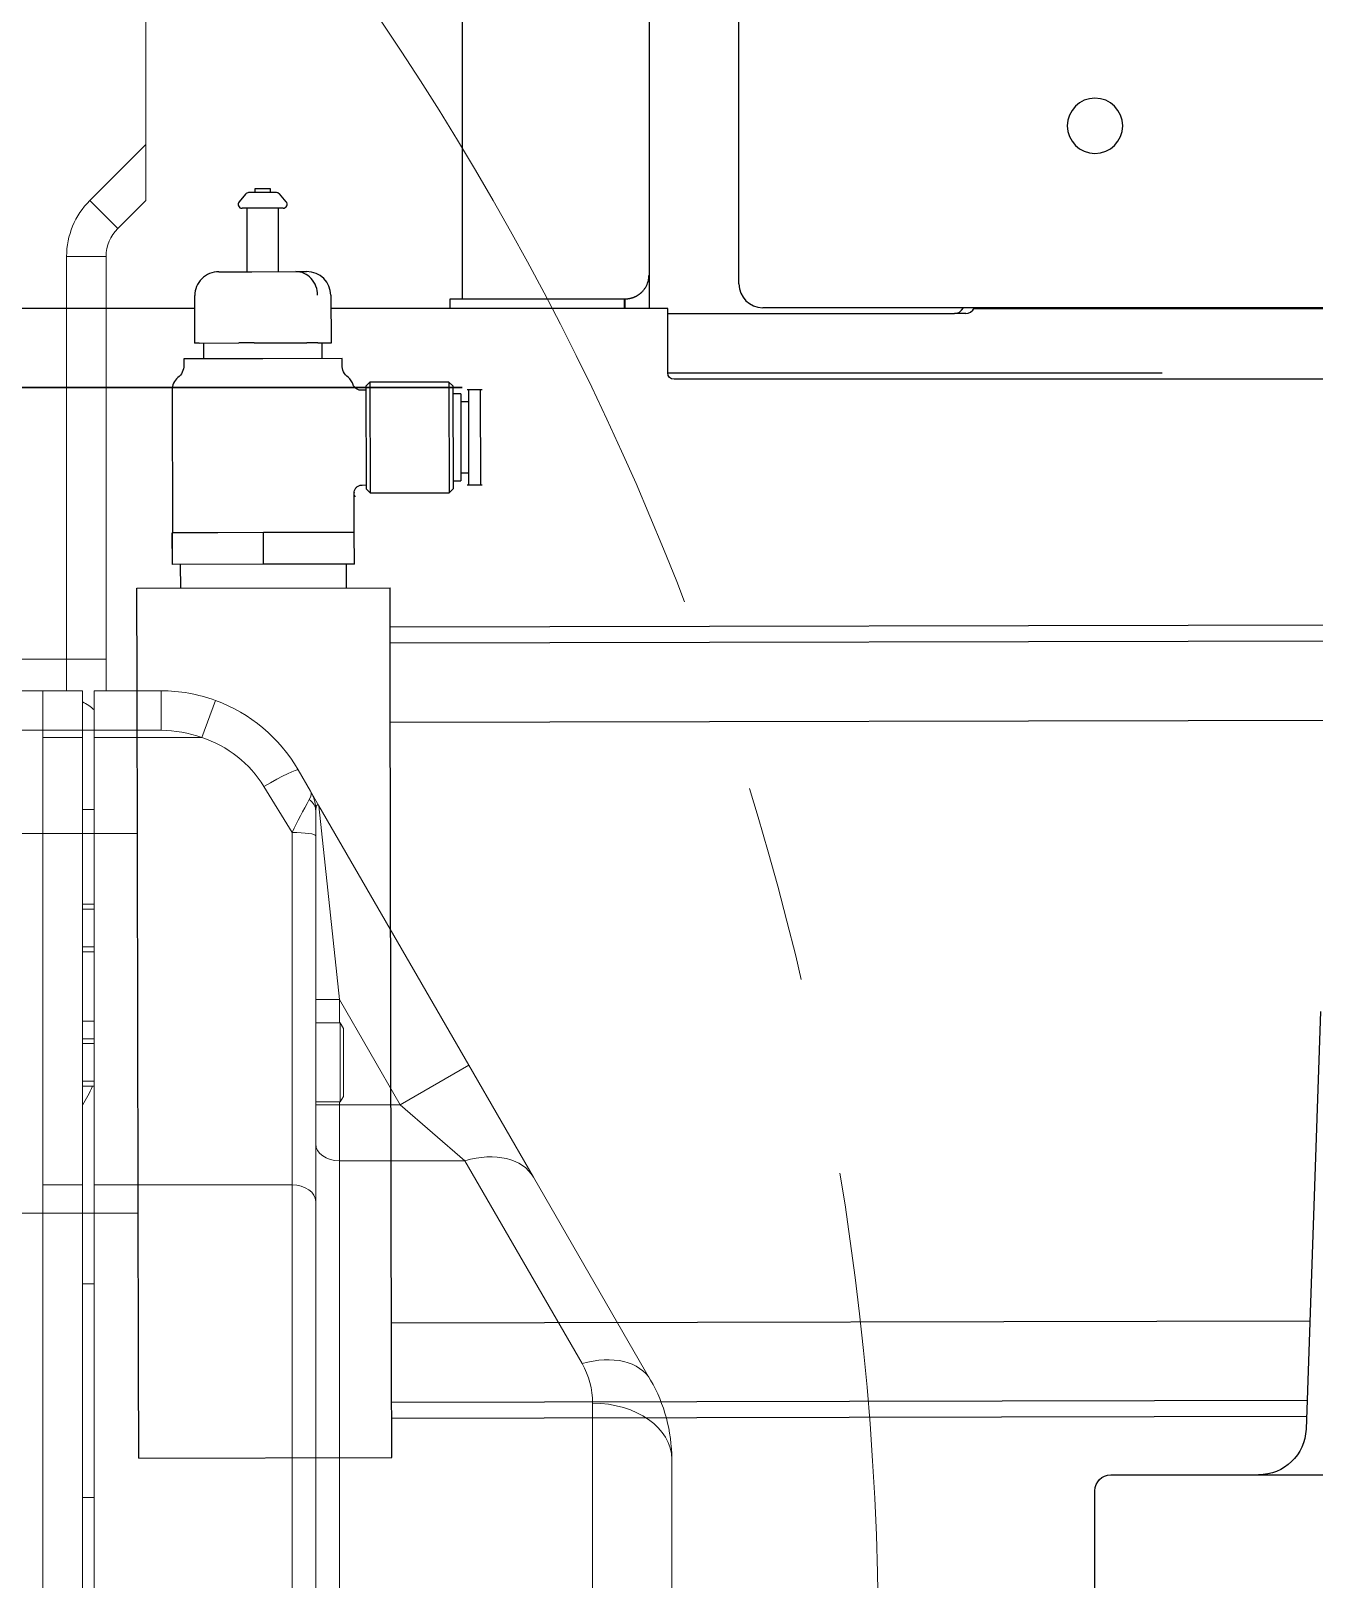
# Model space of a CAD drawing. Header units: millimetres. Extents: x 10462777 to 22643323, y 453826 to 1389191.
# Drawn here: x 11300368.4 to 11300530.6, y 584283.8 to 584479.5 of the extents above; entities that cross this region are included whole.
import ezdxf

# ---------------------------------------------------------------- set-up
doc = ezdxf.new("R2010")
doc.units = ezdxf.units.MM
doc.header["$LTSCALE"] = 200
doc.header["$MEASUREMENT"] = 0
for name, pattern in [('CENTER', [2, 1.25, -0.25, 0.25, -0.25]), ('CENTER2', [1.125, 0.75, -0.125, 0.125, -0.125]), ('PHANTOM', [2.5, 1.25, -0.25, 0.25, -0.25, 0.25, -0.25])]:
    doc.linetypes.add(name, pattern=pattern)
doc.layers.get('0').update_dxf_attribs({"linetype": 'CONTINUOUS'})
for name, color, linetype in [('1', 1, 'CENTER'), ('2', 2, 'CONTINUOUS'), ('205', 4, 'CONTINUOUS'), ('DV1_DEFAULT', 7, 'CONTINUOUS')]:
    doc.layers.add(name, color=color, linetype=linetype)
doc.layers.add('LAYOUT', color=8, linetype='CONTINUOUS', lineweight=25)

# ---------------------------------------------------------------- blocks, each defined once
blk = doc.blocks.new('r710ic')
at = {"layer": 'DV1_DEFAULT', "color": 7, "linetype": 'Continuous', "lineweight": 0}
for p, q in [((272017.53, 104574.13), (272076.72, 104574.13)), ((271981.87, 104556.64), (272007.53, 104571.45)), ((272069.65, 104564.13), (272010.45, 104564.13)), ((272005.45, 104562.79), (271979.8, 104547.98)), ((271967.73, 104548.47), (271981.87, 104556.64)), ((271934.92, 104529.53), (271967.73, 104548.47)), ((271967.73, 104548.47), (271972.73, 104539.81)), ((271979.8, 104547.98), (271972.73, 104539.81)), ((271979.8, 104547.98), (271979.8, 104532.13)), ((271972.73, 104539.81), (271959.42, 104532.13)), ((271972.73, 104532.13), (271972.73, 104539.81)), ((271934.92, 104529.53), (271959.42, 104532.13)), ((271959.42, 104532.13), (271962.37, 104532.13)), ((271959.42, 104532.13), (271959.42, 104529.13)), ((271963.06, 104532.63), (271962.37, 104532.23)), ((271972.37, 104532.23), (271962.37, 104532.23)), ((271962.37, 104532.23), (271962.37, 104529.13)), ((271963.06, 104532.63), (271971.68, 104532.63)), ((271972.37, 104532.23), (271971.68, 104532.63)), ((271972.37, 104529.13), (271972.37, 104532.23)), ((271972.37, 104532.13), (271972.73, 104532.13)), ((271972.73, 104532.13), (271979.8, 104532.13)), ((271972.73, 104532.13), (271972.73, 104529.13)), ((271979.8, 104532.13), (272058.38, 104532.13)), ((271933.06, 104528.46), (271934.92, 104529.53)), ((271935.56, 104529.13), (271938.73, 104529.13)), ((271938.73, 104529.13), (271984.97, 104529.13)), ((271984.97, 104529.13), (272069.57, 104529.13)), ((271930.37, 104526.9), (271933.06, 104528.46)), ((271938.28, 104526.13), (271932.48, 104522.57)), ((271982.85, 104526.13), (271938.28, 104526.13)), ((272067.45, 104526.13), (271982.85, 104526.13)), ((271982.85, 104526.13), (271982.85, 104501.13)), ((271926.28, 104514.73), (271921.58, 104516.44)), ((271926.28, 104501.13), (271926.28, 104514.73)), ((271925.37, 104509.58), (271920.37, 104509.58)), ((271920.37, 104501.13), (271920.37, 104509.58)), ((271925.37, 104509.58), (271925.37, 104501.13)), ((271851.3, 104507.63), (271820.49, 104507.63)), ((271858.37, 104500.56), (271851.3, 104507.63)), ((271851.3, 104507.63), (271858.37, 104507.63)), ((271858.37, 104507.63), (271861.9, 104504.09)), ((271861.9, 104504.09), (271858.37, 104500.56)), ((271865.44, 104497.63), (271865.44, 104502.63)), ((271865.44, 104502.63), (271916.37, 104502.63)), ((271916.37, 104497.63), (271916.37, 104502.63)), ((271916.37, 104502.63), (271920.37, 104502.63)), ((271925.37, 104501.13), (271920.37, 104501.13)), ((271920.37, 104494.63), (271920.37, 104499.63)), ((271920.37, 104499.63), (271925.37, 104499.63)), ((271925.37, 104501.13), (271925.37, 104499.63)), ((271925.37, 104501.13), (271926.28, 104501.13)), ((271925.37, 104499.63), (271925.37, 104494.63)), ((271925.37, 104499.63), (271926.28, 104499.63)), ((271982.85, 104501.13), (271926.28, 104501.13)), ((271926.28, 104494.63), (271926.28, 104499.63)), ((271926.28, 104499.63), (271982.85, 104499.63)), ((271935.37, 104499.63), (271935.37, 104501.13)), ((271947.37, 104501.13), (271947.37, 104499.63)), ((271947.98, 104499.63), (271947.98, 104501.13)), ((271952.75, 104499.63), (271952.75, 104501.13)), ((271953.37, 104499.63), (271953.37, 104501.13)), ((271962.15, 104499.63), (271962.15, 104501.13)), ((271964.37, 104501.13), (271964.37, 104499.63)), ((271964.98, 104499.63), (271964.98, 104501.13)), ((271969.75, 104499.63), (271969.75, 104501.13)), ((271970.37, 104499.63), (271970.37, 104501.13)), ((271982.85, 104501.13), (272103.33, 104501.13)), ((271982.85, 104499.63), (271982.85, 104494.63)), ((272103.33, 104499.63), (271982.85, 104499.63)), ((271995.37, 104499.63), (271995.37, 104501.13)), ((272022.37, 104499.63), (272022.37, 104501.13)), ((271916.37, 104497.63), (271865.44, 104497.63)), ((271916.37, 104497.63), (271920.37, 104497.63)), ((271916.37, 104468.7), (271916.37, 104497.63)), ((271920.37, 104483.95), (271920.37, 104494.63)), ((271920.37, 104494.63), (271925.37, 104494.63)), ((271925.37, 104494.63), (271920.37, 104494.63)), ((271925.37, 104494.63), (271926.28, 104494.63)), ((271925.37, 104494.63), (271925.37, 104483.95)), ((271925.37, 104494.63), (271926.28, 104494.63)), ((271982.85, 104494.63), (271926.28, 104494.63)), ((271982.85, 104494.63), (272103.33, 104494.63))]:
    blk.add_line(p, q, dxfattribs=at)
at = {"layer": 'DV1_DEFAULT', "color": 3, "linetype": 'CENTER2', "lineweight": 0}
blk.add_circle((272041.37, 104232.63), 367.64, dxfattribs=at)
at = {"layer": 'DV1_DEFAULT', "color": 7, "linetype": 'Continuous', "lineweight": 0}
for centre, radius, start, end in [((272017.53, 104554.13), 20, 90, 120), ((272010.45, 104554.13), 10, 90, 120), ((271935.57, 104524.12), 5.01, 90.0379, 119.9621), ((271975.08, 104601.49), 83.86, 240.7721, 243.9719), ((271940.37, 104509.58), 20, 120, 159.9444), ((271940.29, 104510.02), 14.79, 121.9035, 161.4424), ((271940.37, 104509.58), 20, 159.9444, 180), ((271940.37, 104509.58), 15, 159.9444, 180), ((271865.44, 104507.63), 5, 225, 270), ((271865.44, 104507.63), 10, 225, 270), ((271926.37, 104497.63), 5, 135.573, 156.4218)]:
    blk.add_arc(centre, radius, start, end, dxfattribs=at)
for centre, major_axis, ratio, start_param, end_param in [((272017.53, 104564.13), (0, 10), 0.707107, 0, 1.570796), ((272012.53, 104562.79), (-5, 8.66), 0.654654, 0, 1.209429), ((271986.87, 104547.98), (-5, 8.66), 0.654654, 0, 1.209429), ((271977.68, 104532.13), (0, 3), 0.707107, 3.141593, 4.712389), ((271935.56, 104526.13), (0, 3), 0.693222, 0, 0.761413), ((271938.73, 104526.13), (0, 3), 0.150008, 0, 1.570796), ((271984.97, 104526.13), (0, 3), 0.707107, 0, 1.570796), ((271932.87, 104522.57), (2.5, -4.33), 0.067197, 3.141593, 4.673612), ((271962.15, 104487.63), (-17.68, 0), 0.848528, 4.068888, 4.229196)]:
    blk.add_ellipse(centre, major_axis=major_axis, ratio=ratio, start_param=start_param, end_param=end_param, dxfattribs=at)
blk.add_open_spline([(271934.92, 104529.53), (271934.9, 104529.52), (271934.88, 104529.5), (271934.85, 104529.48), (271934.83, 104529.47), (271934.8, 104529.43), (271934.78, 104529.4), (271934.77, 104529.33), (271934.8, 104529.28), (271934.97, 104529.17), (271935.22, 104529.13), (271935.56, 104529.13)], degree=3, knots=[0, 0, 0, 0, 0.0625, 0.0625, 0.125, 0.125, 0.25, 0.25, 0.5, 0.5, 1, 1, 1, 1], dxfattribs=at)
blk.add_open_spline([(271934.13, 104528.3), (271933.69, 104528.56), (271933.32, 104528.61), (271933.06, 104528.46)], degree=3, dxfattribs=at)
at = {"layer": 'LAYOUT', "color": 3}
blk.add_circle((272041.37, 104232.63), 2050.12, dxfattribs=at)
blk = doc.blocks.new('A$C7DA30AB0')
at = {"layer": 'LAYOUT', "color": 6, "linetype": 'PHANTOM'}
blk.add_circle((3030.45, 3025.99, 0), 2693.02, dxfattribs=at)

msp = doc.modelspace()

# ---------------------------------------------------------------- linework, layer by layer
at = {"layer": '1', "color": 124, "linetype": 'Continuous'}
for p, q in [((11300389.02012, 584444.43833, 0), (11300310.36522, 584444.43833, 0)), ((11300448.87713, 584444.43833, 0), (11300406.33677, 584444.43833, 0)), ((11300448.87713, 584436.28822, 0), (11300448.87713, 584444.43833, 0)), ((11300487.59041, 584444.43833, 0), (11300511.37802, 584444.43833, 0)), ((11300511.37802, 584444.43833, 0), (11300557.98015, 584444.43833, 0)), ((11300448.87713, 584436.28822, 0), (11300511.37802, 584436.28822, 0)), ((11300716.32066, 584435.48821, 0), (11300449.67714, 584435.48821, 0))]:
    msp.add_line(p, q, dxfattribs=at)
at = {"layer": '1', "color": 124, "linetype": 'Continuous', "extrusion": (0, 0, -1)}
msp.add_arc((-11300449.67714, 584436.28822, 0), 0.80001, 270, 0, dxfattribs=at)
at = {"layer": '2', "color": 252, "linetype": 'Continuous'}
for p, q in [((11300446.50165, 584654.66676, 0), (11300446.50165, 584444.44073, 0)), ((11300422.87676, 584519.4394, 0), (11300422.87676, 584445.66366, 0)), ((11300422.87676, 584519.4394, 0), (11300422.87676, 584445.66366, 0)), ((11300421.37585, 584444.43836, 0), (11300421.37585, 584445.66291, 0)), ((11300421.37585, 584445.66291, 0), (11300431.37599, 584445.66291, 0)), ((11300431.37599, 584445.66291, 0), (11300443.37616, 584445.66291, 0)), ((11300443.37616, 584445.66291, 0), (11300443.37616, 584444.43836, 0)), ((11300443.37616, 584445.66291, 0), (11300443.50161, 584445.66291, 0)), ((11300443.50161, 584444.43836, 0), (11300443.50161, 584445.66291, 0)), ((11300448.87733, 584443.78832, 0), (11300485.13412, 584443.78832, 0)), ((11300486.54836, 584443.78832, 0), (11300485.13412, 584443.78832, 0)), ((11300487.87768, 584444.53912, 0), (11300487.87768, 584444.43833, 0))]:
    msp.add_line(p, q, dxfattribs=at)
at = {"layer": '2', "color": 7, "linetype": 'Continuous'}
for p, q in [((11300457.87726, 584447.53838, 0), (11300457.87726, 584492.84532, 0)), ((11300719.0309, 584444.53833, 0), (11300460.8773, 584444.53833, 0))]:
    msp.add_line(p, q, dxfattribs=at)
at = {"layer": '2', "color": 172, "linetype": 'Continuous'}
for q in [(11300254.78821, 584434.43819, 0), (11300310.96133, 584434.43819, 0)]:
    msp.add_line((11300422.87676, 584434.43819, 0), q, dxfattribs=at)
at = {"layer": '2', "color": 95, "linetype": 'Continuous'}
for p, q in [((11300392.87633, 584434.43819, 0), (11300273.90059, 584434.43819, 0)), ((11300319.03857, 584434.43819, 0), (11300420.06595, 584434.43819, 0)), ((11300422.87676, 584434.43819, 0), (11300392.87633, 584434.43819, 0)), ((11300420.06595, 584434.43819, 0), (11300422.87676, 584434.43819, 0))]:
    msp.add_line(p, q, dxfattribs=at)
at = {"layer": '2', "color": 7, "linetype": 'Continuous', "extrusion": (0, 0, -1)}
msp.add_circle((-11300502.8779, 584467.53866, 0), 3.50005, dxfattribs=at)
at = {"layer": '2', "color": 7, "linetype": 'Continuous'}
msp.add_arc((11300460.8773, 584447.53838, 0), 3.00004, 180, 270, dxfattribs=at)
at = {"layer": '2', "color": 252, "linetype": 'Continuous'}
for centre, major_axis, start_param, end_param in [((11300485.13412, 584445.78835, 0), (0, -2.00003), 0, 0.895644494), ((11300486.54836, 584445.78835, 0), (0, 2.00003), 3.141592654, 4.037237148)]:
    msp.add_ellipse(centre, major_axis=major_axis, ratio=0.707106781, start_param=start_param, end_param=end_param, dxfattribs=at)
msp.add_open_spline([(11300443.50161, 584445.66291, 0), (11300443.50935, 584445.66292, 0), (11300443.52481, 584445.66296, 0), (11300443.55116, 584445.66328, 0), (11300443.57972, 584445.66387, 0), (11300443.61066, 584445.66483, 0), (11300443.64389, 584445.66622, 0), (11300443.67936, 584445.6681, 0), (11300443.71701, 584445.67057, 0), (11300443.75678, 584445.67369, 0), (11300443.79862, 584445.67754, 0), (11300443.84247, 584445.68222, 0), (11300443.88825, 584445.6878, 0), (11300443.93591, 584445.69437, 0), (11300443.98537, 584445.70202, 0), (11300444.03656, 584445.71083, 0), (11300444.0894, 584445.72088, 0), (11300444.14382, 584445.73227, 0), (11300444.19972, 584445.74507, 0), (11300444.25702, 584445.75937, 0), (11300444.31564, 584445.77524, 0), (11300444.37546, 584445.79276, 0), (11300444.4364, 584445.81202, 0), (11300444.49829, 584445.83305, 0), (11300444.56101, 584445.85591, 0), (11300444.62442, 584445.88066, 0), (11300444.68838, 584445.90733, 0), (11300444.75277, 584445.93595, 0), (11300444.81744, 584445.96655, 0), (11300444.88226, 584445.99915, 0), (11300444.94709, 584446.03376, 0), (11300445.0118, 584446.07037, 0), (11300445.07624, 584446.10899, 0), (11300445.14028, 584446.1496, 0), (11300445.20379, 584446.19216, 0), (11300445.26665, 584446.23666, 0), (11300445.32873, 584446.28305, 0), (11300445.38989, 584446.33128, 0), (11300445.45004, 584446.3813, 0), (11300445.50904, 584446.43303, 0), (11300445.5668, 584446.48642, 0), (11300445.69835, 584446.61453, 0), (11300445.89053, 584446.83411, 0), (11300446.10428, 584447.15515, 0), (11300446.26704, 584447.48233, 0), (11300446.35672, 584447.73286, 0), (11300446.40612, 584447.90874, 0), (11300446.43311, 584448.02202, 0), (11300446.45444, 584448.1293, 0), (11300446.47078, 584448.22997, 0), (11300446.48283, 584448.32343, 0), (11300446.49127, 584448.40911, 0), (11300446.49676, 584448.48658, 0), (11300446.49994, 584448.55512, 0), (11300446.50146, 584448.61523, 0), (11300446.50159, 584448.647, 0), (11300446.50165, 584448.66295, 0)], degree=3, knots=[0, 0, 0, 0, 0.013792641, 0.027536964, 0.041230525, 0.054870751, 0.068454972, 0.081980461, 0.095444467, 0.108844256, 0.122177154, 0.135440578, 0.148632086, 0.161749417, 0.174790532, 0.187753665, 0.200637369, 0.213440562, 0.226162586, 0.238803251, 0.251362899, 0.263842456, 0.276240313, 0.288556201, 0.300793464, 0.312955377, 0.325045186, 0.337066133, 0.349021492, 0.360914604, 0.372748909, 0.384527984, 0.396255576, 0.40793564, 0.419572373, 0.431170254, 0.442734075, 0.45426898, 0.465780494, 0.477274563, 0.488757578, 0.500236405, 0.55761076, 0.615700534, 0.675079324, 0.736189055, 0.761224048, 0.786582907, 0.812266294, 0.838267298, 0.864573101, 0.891166546, 0.918027576, 0.94513459, 0.972465711, 1, 1, 1, 1], dxfattribs=at)
at = {"layer": '205', "color": 252, "linetype": 'Continuous'}
for p, q in [((11300395.50667, 584458.91096, 0), (11300394.67939, 584457.9344, 0)), ((11300397.65607, 584459.09149, 0), (11300395.88713, 584459.08778, 0)), ((11300398.65509, 584459.56361, 0), (11300396.65507, 584459.5594, 0)), ((11300396.65507, 584459.5594, 0), (11300396.65605, 584459.08939, 0)), ((11300399.425, 584459.09521, 0), (11300397.65607, 584459.09149, 0)), ((11300398.65608, 584459.0936, 0), (11300398.65509, 584459.56361, 0)), ((11300400.63758, 584457.94692, 0), (11300399.8062, 584458.92, 0)), ((11300400.25848, 584457.12212, 0), (11300395.06196, 584457.1112, 0)), ((11300395.66019, 584457.11246, 0), (11300395.67706, 584449.08717, 0)), ((11300399.67711, 584449.09558, 0), (11300399.66024, 584457.12087, 0)), ((11300392.12983, 584449.07972, 0), (11300396.28968, 584449.08846, 0)), ((11300396.28968, 584449.08846, 0), (11300401.83693, 584449.10012, 0)), ((11300401.83693, 584449.10012, 0), (11300403.22434, 584449.10303, 0)), ((11300389.02666, 584446.07314, 0), (11300389.03928, 584440.07307, 0)), ((11300406.28151, 584446.10941, 0), (11300406.34012, 584446.10953, 0)), ((11300406.35273, 584440.10946, 0), (11300406.34012, 584446.10953, 0)), ((11300389.65237, 584440.07436, 0), (11300389.03928, 584440.07307, 0)), ((11300389.65237, 584440.07436, 0), (11300394.64418, 584440.08485, 0)), ((11300390.19591, 584440.0755, 0), (11300390.20012, 584438.07548, 0)), ((11300396.5856, 584440.08893, 0), (11300394.64418, 584440.08485, 0)), ((11300396.5856, 584440.08893, 0), (11300403.2423, 584440.10292, 0)), ((11300404.62923, 584440.10584, 0), (11300403.2423, 584440.10292, 0)), ((11300404.62923, 584440.10584, 0), (11300406.29412, 584440.10934, 0)), ((11300405.2003, 584438.10701, 0), (11300405.19609, 584440.10703, 0)), ((11300406.29412, 584440.10934, 0), (11300406.35273, 584440.10946, 0)), ((11300397.70021, 584438.09124, 0), (11300387.70009, 584438.07022, 0)), ((11300387.70009, 584438.07022, 0), (11300387.7018, 584437.25622, 0)), ((11300407.70033, 584438.11226, 0), (11300397.70021, 584438.09124, 0)), ((11300407.70204, 584437.29826, 0), (11300407.70033, 584438.11226, 0)), ((11300411.20667, 584435.11958, 0), (11300410.70772, 584434.61853, 0)), ((11300421.20679, 584435.1406, 0), (11300411.20667, 584435.11958, 0)), ((11300411.20667, 584435.11958, 0), (11300411.2361, 584421.11942, 0)), ((11300421.70785, 584434.64165, 0), (11300421.20679, 584435.1406, 0)), ((11300421.20679, 584435.1406, 0), (11300421.23622, 584421.14043, 0)), ((11300386.20834, 584434.13053, 0), (11300386.24631, 584416.06681, 0)), ((11300410.70877, 584434.11852, 0), (11300410.04791, 584434.11713, 0)), ((11300410.70772, 584434.61853, 0), (11300410.73504, 584421.61837, 0)), ((11300421.70785, 584434.64165, 0), (11300421.73518, 584421.64149, 0)), ((11300422.70996, 584433.64374, 0), (11300421.70995, 584433.64164, 0)), ((11300422.70996, 584433.64374, 0), (11300422.73309, 584422.64361, 0)), ((11300425.42482, 584434.14945, 0), (11300423.51827, 584434.14544, 0)), ((11300423.73415, 584422.14576, 0), (11300423.70893, 584434.14559, 0)), ((11300425.23417, 584422.14891, 0), (11300425.20894, 584434.14874, 0)), ((11300423.71208, 584432.64583, 0), (11300422.71207, 584432.64373, 0)), ((11300422.73098, 584423.64362, 0), (11300423.731, 584423.64572, 0)), ((11300410.23399, 584422.11733, 0), (11300410.73399, 584422.11838, 0)), ((11300410.73504, 584421.61837, 0), (11300411.2361, 584421.11942, 0)), ((11300421.23622, 584421.14043, 0), (11300421.73518, 584421.64149, 0)), ((11300421.73307, 584422.6415, 0), (11300422.73309, 584422.64361, 0)), ((11300423.51827, 584422.14525, 0), (11300425.42482, 584422.14925, 0)), ((11300409.21368, 584421.15853, 0), (11300409.23608, 584421.11521, 0)), ((11300409.24659, 584416.11515, 0), (11300409.23608, 584421.11521, 0)), ((11300411.2361, 584421.11942, 0), (11300421.23622, 584421.14043, 0)), ((11300386.24631, 584416.06681, 0), (11300386.24342, 584416.0668, 0)), ((11300386.25183, 584412.06675, 0), (11300386.24342, 584416.0668, 0)), ((11300386.2492, 584416.06681, 0), (11300386.24631, 584416.06681, 0)), ((11300392.00071, 584416.0789, 0), (11300386.2492, 584416.06681, 0)), ((11300386.25761, 584412.06676, 0), (11300386.2492, 584416.06681, 0)), ((11300397.75223, 584416.09099, 0), (11300392.00071, 584416.0789, 0)), ((11300403.50085, 584416.10307, 0), (11300397.75223, 584416.09099, 0)), ((11300397.76063, 584412.09094, 0), (11300397.75223, 584416.09099, 0)), ((11300409.24947, 584416.11516, 0), (11300403.50085, 584416.10307, 0)), ((11300409.25788, 584412.11511, 0), (11300409.24947, 584416.11516, 0)), ((11300386.25761, 584412.06676, 0), (11300386.25183, 584412.06675, 0)), ((11300397.76063, 584412.09094, 0), (11300386.25761, 584412.06676, 0)), ((11300387.25473, 584412.06886, 0), (11300387.26104, 584409.06882, 0)), ((11300409.25788, 584412.11511, 0), (11300397.76063, 584412.09094, 0)), ((11300408.26129, 584409.11297, 0), (11300408.25498, 584412.113, 0)), ((11300381.76097, 584409.05726, 0), (11300413.76135, 584409.12453, 0)), ((11300381.78619, 584397.05712, 0), (11300381.76097, 584409.05726, 0)), ((11300413.78658, 584397.12438, 0), (11300413.76135, 584409.12453, 0)), ((11300540.27438, 584404.39036, 0), (11300413.77186, 584404.12447, 0)), ((11300540.27858, 584402.39034, 0), (11300413.77607, 584402.12444, 0)), ((11300381.96696, 584311.05609, 0), (11300381.78619, 584397.05712, 0)), ((11300413.96734, 584311.12335, 0), (11300413.78658, 584397.12438, 0)), ((11300413.79709, 584392.12432, 0), (11300540.2996, 584392.39022, 0)), ((11300381.82613, 584378.05689, 0), (11300363.82591, 584378.01906, 0)), ((11300531.39749, 584355.5364, 0), (11300529.55334, 584302.72692, 0)), ((11300363.92681, 584330.01848, 0), (11300381.92702, 584330.05632, 0)), ((11300530.03388, 584316.36739, 0), (11300413.95683, 584316.12341, 0)), ((11300381.99218, 584299.05594, 0), (11300381.96696, 584311.05609, 0)), ((11300413.99257, 584299.12321, 0), (11300413.96734, 584311.12335, 0)), ((11300413.97785, 584306.12329, 0), (11300529.6824, 584306.36649, 0)), ((11300413.98206, 584304.12327, 0), (11300529.6121, 584304.36631, 0)), ((11300381.99218, 584299.05594, 0), (11300413.99257, 584299.12321, 0)), ((11300504.87792, 584296.93624, 0), (11300517.87811, 584296.93624, 0)), ((11300517.87811, 584296.93624, 0), (11300544.14643, 584296.93624, 0)), ((11300502.8779, 584279.43599, 0), (11300502.8779, 584294.93621, 0))]:
    msp.add_line(p, q, dxfattribs=at)
for centre, radius, start, end in [((11300395.88818, 584458.58777, 0), 0.50001, 90.1204302, 139.7309757), ((11300399.42605, 584458.59521, 0), 0.50001, 40.5098846, 90.1204302), ((11300395.0609, 584457.61121, 0), 0.50001, 139.7309757, 270.1204302), ((11300400.25743, 584457.62213, 0), 0.50001, 270.1204302, 40.5098846), ((11300388.20837, 584434.13474, 0), 2.00003, 128.8026175, 180.1204302), ((11300407.20859, 584434.17467, 0), 2.00003, 17.6400093, 51.4382427)]:
    msp.add_arc(centre, radius, start, end, dxfattribs=at)
at = {"layer": '205', "color": 252, "linetype": 'Continuous', "extrusion": (0, 0, -1)}
for centre, radius, start, end in [((-11300385.70177, 584437.25202, 0), 2.00003, 179.8795698, 231.1973825), ((-11300409.70206, 584437.30246, 0), 2.00003, 308.5617573, 359.8795698), ((-11300523.55691, 584302.93632, 0), 6.00009, 182, 270), ((-11300504.87792, 584294.93621, 0), 2.00003, 0, 90)]:
    msp.add_arc(centre, radius, start, end, dxfattribs=at)
at = {"layer": '205', "color": 252, "linetype": 'Continuous'}
for centre, major_axis, ratio, start_param, end_param in [((11300392.13614, 584446.07968, 0), (-3.05087, -0.00641), 0.983338067, 4.71238898, 6.283185307), ((11300401.84323, 584446.10008, 0), (-0.00631, 3.00004), 0.924451556, 4.71238898, 6.283185307), ((11300403.23064, 584446.103, 0), (-3.05087, -0.00641), 0.983338067, 3.141592654, 4.71238898)]:
    msp.add_ellipse(centre, major_axis=major_axis, ratio=ratio, start_param=start_param, end_param=end_param, dxfattribs=at)
for points, knots in [([(11300410.10919, 584434.12741, 0), (11300410.0885, 584434.12286, 0), (11300409.9493, 584434.09853, 0), (11300409.69094, 584434.16994, 0), (11300409.40692, 584434.33366, 0), (11300409.22427, 584434.55068, 0), (11300409.13663, 584434.70102, 0), (11300409.11673, 584434.77779, 0), (11300409.1161, 584434.78027, 0)], [0, 0, 0, 0, 0.049309253, 0.332894328, 0.599096462, 0.813290902, 0.993997587, 1, 1, 1, 1]), ([(11300409.35896, 584420.63674, 0), (11300409.35894, 584420.63678, 0), (11300409.35849, 584420.6376, 0), (11300409.35584, 584420.64239, 0), (11300409.34935, 584420.6546, 0), (11300409.33918, 584420.67433, 0), (11300409.31777, 584420.71897, 0), (11300409.26108, 584420.86024, 0), (11300409.21768, 584421.10682, 0), (11300409.26958, 584421.44382, 0), (11300409.43673, 584421.75637, 0), (11300409.7194, 584421.99926, 0), (11300410.00715, 584422.11227, 0), (11300410.18319, 584422.11151, 0), (11300410.23383, 584422.10697, 0)], [0, 0, 0, 0, 0.039770614, 0.063268708, 0.07236073, 0.080606873, 0.100057939, 0.139027343, 0.289052162, 0.432507707, 0.596293161, 0.759372606, 0.932209606, 1, 1, 1, 1])]:
    msp.add_open_spline(points, degree=3, knots=knots, dxfattribs=at)

# ---------------------------------------------------------------- block references
at = {"ltscale": 10}
msp.add_blockref('A$C7DA30AB0', (11294684.4077, 580408.4363, 0), dxfattribs=at)
at = {"layer": 'LAYOUT', "color": 2, "rotation": 270}
msp.add_blockref('r710ic', (11195875.24796, 856316.46559, 0), dxfattribs=at)

doc.saveas('drawing.dxf')
